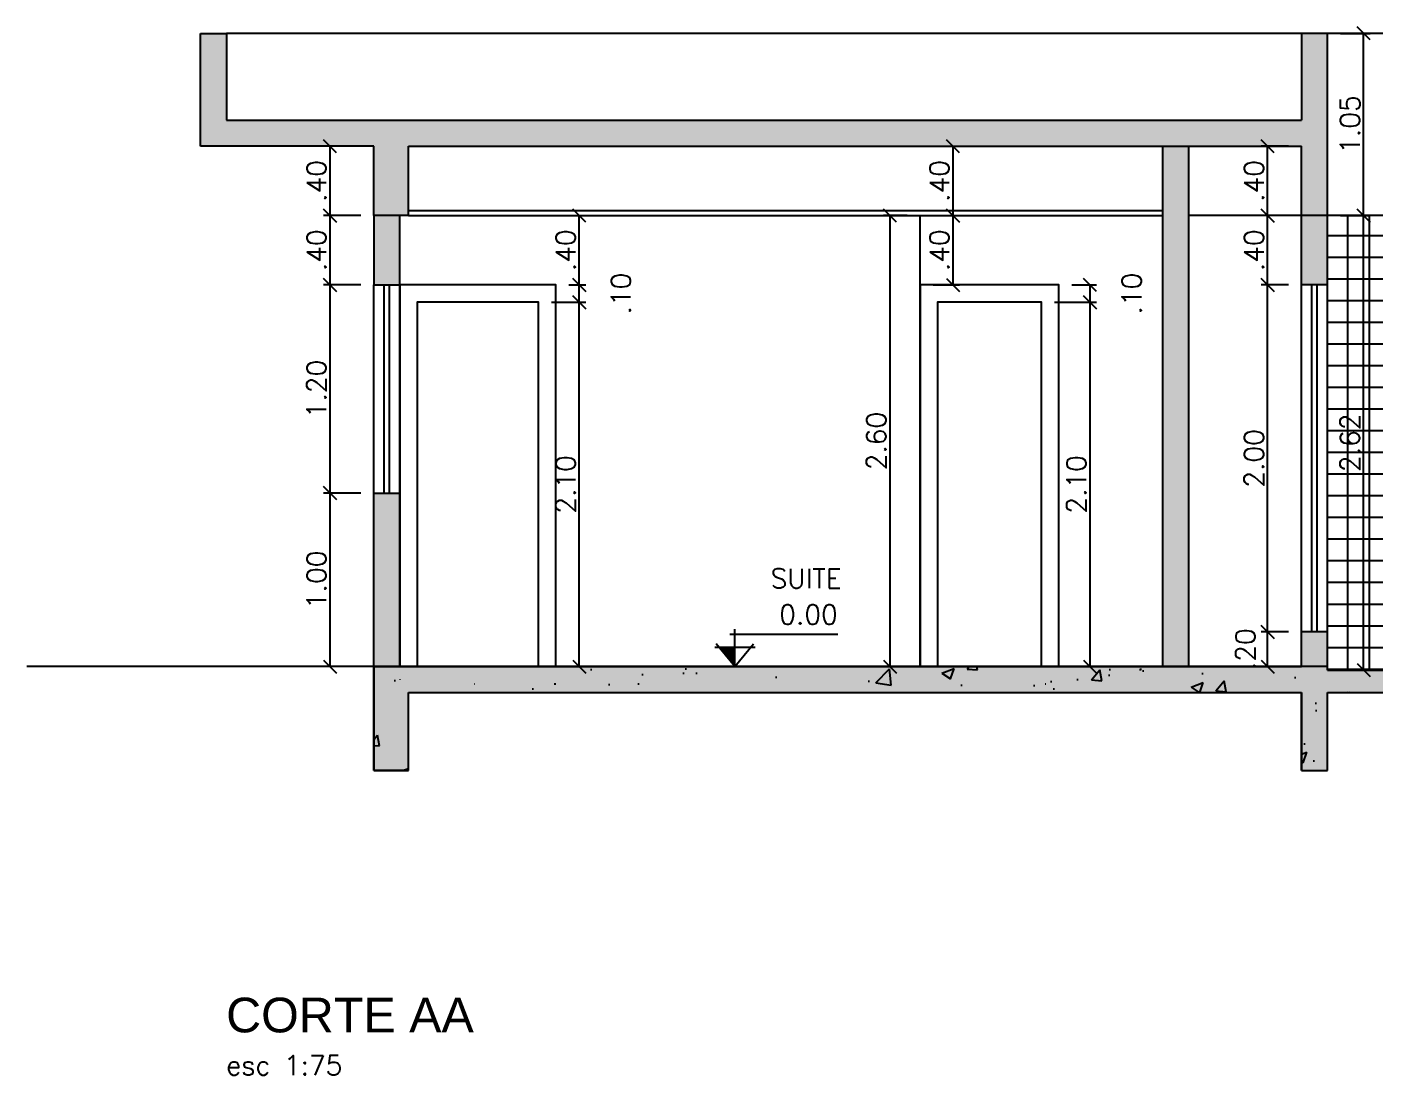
# Model space of a CAD drawing. Header units: inches. Extents: x -2 to 120, y -6 to 26.
# Drawn here: x 25.01 to 32.78, y 20.16 to 26.2 of the extents above; entities that cross this region are included whole.
import ezdxf

# ---------------------------------------------------------------- set-up
doc = ezdxf.new("R2010")
doc.units = ezdxf.units.IN
doc.header["$MEASUREMENT"] = 0
for name, color, linetype in [('Alv em vista', 1, 'Continuous'), ('Alvenaria', 4, 'Continuous'), ('ARQ-COTAS', 1, 'Continuous'), ('ARQ-NIVEL', 1, 'Continuous'), ('ARQ-TEXTO3', 3, 'Continuous'), ('ARQ-TEXTO4', 4, 'Continuous'), ('Estrutura', 6, 'Continuous'), ('Hachura', 8, 'Continuous'), ('Janela', 3, 'Continuous'), ('Porta', 3, 'Continuous')]:
    doc.layers.add(name, color=color, linetype=linetype)
doc.layers.get('0').off()
doc.styles.add('ROMANS', font='romans.shx')
doc.dimstyles.new('1-75', dxfattribs={"dimscale": 0.75, "dimtxt": 0.15, "dimasz": 0.1, "dimexe": 0.05, "dimexo": 0.1, "dimgap": 0.03, "dimtad": 1, "dimzin": 5, "dimdsep": 46, "dimtxsty": 'ROMANS', "dimblk": 'OBLIQUE', "dimcen": 0, "dimclrd": 256, "dimclre": 256, "dimclrt": 2, "dimadec": 0, "dimazin": 0, "dimtfac": 1, "dimtofl": 0, "dimtmove": 2, "dimatfit": 3, "dimfxl": 0.04, "dimtolj": 1, "dimtzin": 1, "dimarcsym": 0})

# ---------------------------------------------------------------- blocks, each defined once
blk = doc.blocks.new('nivel corte')
at = {"color": 1}
for p, q in [((-0.038, 0.249), (0.791, 0.249)), ((0, 0), (0, 0.287)), ((-0.155, 0.15), (0.155, 0.15)), ((0, 0), (-0.144, 0.174)), ((0, 0.141), (-0.117, 0.141)), ((0, 0.131), (-0.109, 0.131)), ((0, 0.122), (-0.101, 0.122)), ((0, 0.113), (-0.093, 0.113)), ((0, 0), (0.144, 0.174)), ((0, 0.103), (-0.086, 0.103)), ((0, 0.094), (-0.078, 0.094)), ((0, 0.084), (-0.07, 0.084)), ((0, 0.075), (-0.062, 0.075)), ((0, 0.066), (-0.054, 0.066)), ((0, 0.056), (-0.047, 0.056)), ((0, 0.047), (-0.039, 0.047)), ((0, 0.038), (-0.031, 0.038)), ((0, 0.028), (-0.023, 0.028)), ((0, 0.019), (-0.016, 0.019)), ((0, 0.009), (-0.008, 0.009))]:
    blk.add_line(p, q, dxfattribs=at)
blk = doc.blocks.new('_Oblique')
at = {"color": 0, "linetype": 'ByBlock', "lineweight": -2}
blk.add_line((-0.5, -0.5), (0.5, 0.5), dxfattribs=at)
blk = doc.blocks.new('*D470')
at = {"layer": 'ARQ-COTAS', "lineweight": -2, "transparency": 16777216}
for p, q in [((26.9326, 23.5145), (26.7185, 23.5145)), ((26.756, 22.5145), (26.756, 23.5145)), ((26.9326, 22.5145), (26.7185, 22.5145))]:
    blk.add_line(p, q, dxfattribs=at)
at = {"layer": 'DEFPOINTS', "color": 0, "transparency": 16777216}
for p in [(26.756, 23.5145), (27.0076, 23.5145), (27.0076, 22.5145)]:
    blk.add_point(p, dxfattribs=at)
at = {"layer": 'ARQ-COTAS', "lineweight": -2, "transparency": 16777216, "xscale": 0.07500000000000001, "yscale": 0.07500000000000001, "zscale": 0.07500000000000001}
for p, rotation in [((26.756, 23.5145), 90), ((26.756, 22.5145), 270)]:
    blk.add_blockref('_Oblique', p, dxfattribs=dict(at, rotation=rotation))
at = {"layer": 'ARQ-COTAS', "color": 2, "transparency": 16777216, "insert": (26.6773, 23.0145), "char_height": 0.1125, "attachment_point": 5, "rotation": 90, "style": 'ROMANS'}
blk.add_mtext('\\A1;1.00', dxfattribs=at)
blk = doc.blocks.new('*D472')
at = {"layer": 'ARQ-COTAS', "lineweight": -2, "transparency": 16777216}
for p, q in [((26.9326, 24.7145), (26.7185, 24.7145)), ((26.756, 23.5145), (26.756, 24.7145)), ((26.9326, 23.5145), (26.7185, 23.5145))]:
    blk.add_line(p, q, dxfattribs=at)
at = {"layer": 'DEFPOINTS', "color": 0, "transparency": 16777216}
for p in [(26.756, 24.7145), (27.0076, 24.7145), (27.0076, 23.5145)]:
    blk.add_point(p, dxfattribs=at)
at = {"layer": 'ARQ-COTAS', "lineweight": -2, "transparency": 16777216, "xscale": 0.07500000000000001, "yscale": 0.07500000000000001, "zscale": 0.07500000000000001}
for p, rotation in [((26.756, 24.7145), 90), ((26.756, 23.5145), 270)]:
    blk.add_blockref('_Oblique', p, dxfattribs=dict(at, rotation=rotation))
at = {"layer": 'ARQ-COTAS', "color": 2, "transparency": 16777216, "insert": (26.6773, 24.1145), "char_height": 0.1125, "attachment_point": 5, "rotation": 90, "style": 'ROMANS'}
blk.add_mtext('\\A1;1.20', dxfattribs=at)
blk = doc.blocks.new('*D474')
at = {"layer": 'ARQ-COTAS', "lineweight": -2, "transparency": 16777216}
for p, q in [((26.9326, 25.1145), (26.7185, 25.1145)), ((26.756, 24.7145), (26.756, 25.1145)), ((26.9326, 24.7145), (26.7185, 24.7145))]:
    blk.add_line(p, q, dxfattribs=at)
at = {"layer": 'DEFPOINTS', "color": 0, "transparency": 16777216}
for p in [(26.756, 25.1145), (27.0076, 25.1145), (27.0076, 24.7145)]:
    blk.add_point(p, dxfattribs=at)
at = {"layer": 'ARQ-COTAS', "lineweight": -2, "transparency": 16777216, "xscale": 0.07500000000000001, "yscale": 0.07500000000000001, "zscale": 0.07500000000000001}
for p, rotation in [((26.756, 25.1145), 90), ((26.756, 24.7145), 270)]:
    blk.add_blockref('_Oblique', p, dxfattribs=dict(at, rotation=rotation))
at = {"layer": 'ARQ-COTAS', "color": 2, "transparency": 16777216, "insert": (26.6773, 24.9145), "char_height": 0.1125, "attachment_point": 5, "rotation": 90, "style": 'ROMANS'}
blk.add_mtext('\\A1;.40', dxfattribs=at)
blk = doc.blocks.new('*D476')
at = {"layer": 'ARQ-COTAS', "lineweight": -2, "transparency": 16777216}
for p, q in [((26.9326, 25.5145), (26.7185, 25.5145)), ((26.756, 25.1145), (26.756, 25.5145)), ((26.9326, 25.1145), (26.7185, 25.1145))]:
    blk.add_line(p, q, dxfattribs=at)
at = {"layer": 'DEFPOINTS', "color": 0, "transparency": 16777216}
for p in [(26.756, 25.5145), (27.0076, 25.5145), (27.0076, 25.1145)]:
    blk.add_point(p, dxfattribs=at)
at = {"layer": 'ARQ-COTAS', "lineweight": -2, "transparency": 16777216, "xscale": 0.07500000000000001, "yscale": 0.07500000000000001, "zscale": 0.07500000000000001}
for p, rotation in [((26.756, 25.5145), 90), ((26.756, 25.1145), 270)]:
    blk.add_blockref('_Oblique', p, dxfattribs=dict(at, rotation=rotation))
at = {"layer": 'ARQ-COTAS', "color": 2, "transparency": 16777216, "insert": (26.6773, 25.3145), "char_height": 0.1125, "attachment_point": 5, "rotation": 90, "style": 'ROMANS'}
blk.add_mtext('\\A1;.40', dxfattribs=at)
blk = doc.blocks.new('*D478')
at = {"layer": 'ARQ-COTAS', "lineweight": -2, "transparency": 16777216}
for p, q in [((30.0826, 25.1145), (29.9472, 25.1145)), ((29.9847, 22.5145), (29.9847, 25.1145)), ((30.0826, 22.5145), (29.9472, 22.5145))]:
    blk.add_line(p, q, dxfattribs=at)
at = {"layer": 'DEFPOINTS', "color": 0, "transparency": 16777216}
for p in [(29.9847, 25.1145), (30.1576, 25.1145), (30.1576, 22.5145)]:
    blk.add_point(p, dxfattribs=at)
at = {"layer": 'ARQ-COTAS', "lineweight": -2, "transparency": 16777216, "xscale": 0.07500000000000001, "yscale": 0.07500000000000001, "zscale": 0.07500000000000001}
for p, rotation in [((29.9847, 25.1145), 90), ((29.9847, 22.5145), 270)]:
    blk.add_blockref('_Oblique', p, dxfattribs=dict(at, rotation=rotation))
at = {"layer": 'ARQ-COTAS', "color": 2, "transparency": 16777216, "insert": (29.9059, 23.8145), "char_height": 0.1125, "attachment_point": 5, "rotation": 90, "style": 'ROMANS'}
blk.add_mtext('\\A1;2.60', dxfattribs=at)
blk = doc.blocks.new('*D480')
at = {"layer": 'ARQ-COTAS', "lineweight": -2, "transparency": 16777216}
for p, q in [((32.2826, 22.7145), (32.1244, 22.7145)), ((32.1619, 22.5145), (32.1619, 22.7145)), ((32.2826, 22.5145), (32.1244, 22.5145))]:
    blk.add_line(p, q, dxfattribs=at)
at = {"layer": 'DEFPOINTS', "color": 0, "transparency": 16777216}
for p in [(32.1619, 22.7145), (32.3576, 22.7145), (32.3576, 22.5145)]:
    blk.add_point(p, dxfattribs=at)
at = {"layer": 'ARQ-COTAS', "lineweight": -2, "transparency": 16777216, "xscale": 0.07500000000000001, "yscale": 0.07500000000000001, "zscale": 0.07500000000000001}
for p, rotation in [((32.1619, 22.7145), 90), ((32.1619, 22.5145), 270)]:
    blk.add_blockref('_Oblique', p, dxfattribs=dict(at, rotation=rotation))
at = {"layer": 'ARQ-COTAS', "color": 2, "transparency": 16777216, "insert": (32.0344, 22.6145), "char_height": 0.1125, "attachment_point": 5, "rotation": 90, "style": 'ROMANS'}
blk.add_mtext('\\A1;.20', dxfattribs=at)
blk = doc.blocks.new('*D482')
at = {"layer": 'ARQ-COTAS', "lineweight": -2, "transparency": 16777216}
for p, q in [((32.2826, 24.7145), (32.1244, 24.7145)), ((32.1619, 22.7145), (32.1619, 24.7145)), ((32.2826, 22.7145), (32.1244, 22.7145))]:
    blk.add_line(p, q, dxfattribs=at)
at = {"layer": 'DEFPOINTS', "color": 0, "transparency": 16777216}
for p in [(32.1619, 24.7145), (32.3576, 24.7145), (32.3576, 22.7145)]:
    blk.add_point(p, dxfattribs=at)
at = {"layer": 'ARQ-COTAS', "lineweight": -2, "transparency": 16777216, "xscale": 0.07500000000000001, "yscale": 0.07500000000000001, "zscale": 0.07500000000000001}
for p, rotation in [((32.1619, 24.7145), 90), ((32.1619, 22.7145), 270)]:
    blk.add_blockref('_Oblique', p, dxfattribs=dict(at, rotation=rotation))
at = {"layer": 'ARQ-COTAS', "color": 2, "transparency": 16777216, "insert": (32.0831, 23.7145), "char_height": 0.1125, "attachment_point": 5, "rotation": 90, "style": 'ROMANS'}
blk.add_mtext('\\A1;2.00', dxfattribs=at)
blk = doc.blocks.new('*D484')
at = {"layer": 'ARQ-COTAS', "lineweight": -2, "transparency": 16777216}
for p, q in [((32.2826, 25.1145), (32.1244, 25.1145)), ((32.1619, 24.7145), (32.1619, 25.1145)), ((32.2826, 24.7145), (32.1244, 24.7145))]:
    blk.add_line(p, q, dxfattribs=at)
at = {"layer": 'DEFPOINTS', "color": 0, "transparency": 16777216}
for p in [(32.1619, 25.1145), (32.3576, 25.1145), (32.3576, 24.7145)]:
    blk.add_point(p, dxfattribs=at)
at = {"layer": 'ARQ-COTAS', "lineweight": -2, "transparency": 16777216, "xscale": 0.07500000000000001, "yscale": 0.07500000000000001, "zscale": 0.07500000000000001}
for p, rotation in [((32.1619, 25.1145), 90), ((32.1619, 24.7145), 270)]:
    blk.add_blockref('_Oblique', p, dxfattribs=dict(at, rotation=rotation))
at = {"layer": 'ARQ-COTAS', "color": 2, "transparency": 16777216, "insert": (32.0831, 24.9145), "char_height": 0.1125, "attachment_point": 5, "rotation": 90, "style": 'ROMANS'}
blk.add_mtext('\\A1;.40', dxfattribs=at)
blk = doc.blocks.new('*D486')
at = {"layer": 'ARQ-COTAS', "lineweight": -2, "transparency": 16777216}
for p, q in [((32.2826, 25.5145), (32.1244, 25.5145)), ((32.1619, 25.1145), (32.1619, 25.5145)), ((32.2826, 25.1145), (32.1244, 25.1145))]:
    blk.add_line(p, q, dxfattribs=at)
at = {"layer": 'DEFPOINTS', "color": 0, "transparency": 16777216}
for p in [(32.1619, 25.5145), (32.3576, 25.5145), (32.3576, 25.1145)]:
    blk.add_point(p, dxfattribs=at)
at = {"layer": 'ARQ-COTAS', "lineweight": -2, "transparency": 16777216, "xscale": 0.07500000000000001, "yscale": 0.07500000000000001, "zscale": 0.07500000000000001}
for p, rotation in [((32.1619, 25.5145), 90), ((32.1619, 25.1145), 270)]:
    blk.add_blockref('_Oblique', p, dxfattribs=dict(at, rotation=rotation))
at = {"layer": 'ARQ-COTAS', "color": 2, "transparency": 16777216, "insert": (32.0831, 25.3145), "char_height": 0.1125, "attachment_point": 5, "rotation": 90, "style": 'ROMANS'}
blk.add_mtext('\\A1;.40', dxfattribs=at)
blk = doc.blocks.new('*D492')
at = {"layer": 'ARQ-COTAS', "lineweight": -2, "transparency": 16777216}
for p, q in [((32.5826, 26.1645), (32.753, 26.1645)), ((32.7155, 25.1145), (32.7155, 26.1645)), ((32.5826, 25.1145), (32.753, 25.1145))]:
    blk.add_line(p, q, dxfattribs=at)
at = {"layer": 'DEFPOINTS', "color": 0, "transparency": 16777216}
for p in [(32.5076, 26.1645), (32.7155, 26.1645), (32.5076, 25.1145)]:
    blk.add_point(p, dxfattribs=at)
at = {"layer": 'ARQ-COTAS', "lineweight": -2, "transparency": 16777216, "xscale": 0.07500000000000001, "yscale": 0.07500000000000001, "zscale": 0.07500000000000001}
for p, rotation in [((32.7155, 26.1645), 90), ((32.7155, 25.1145), 270)]:
    blk.add_blockref('_Oblique', p, dxfattribs=dict(at, rotation=rotation))
at = {"layer": 'ARQ-COTAS', "color": 2, "transparency": 16777216, "insert": (32.6367, 25.6395), "char_height": 0.1125, "attachment_point": 5, "rotation": 90, "style": 'ROMANS'}
blk.add_mtext('\\A1;1.05', dxfattribs=at)
blk = doc.blocks.new('*D496')
at = {"layer": 'ARQ-COTAS', "lineweight": -2, "transparency": 16777216}
for p, q in [((32.6405, 25.1145), (32.678, 25.1145)), ((32.7155, 22.4945), (32.7155, 25.1145)), ((32.5826, 22.4945), (32.753, 22.4945))]:
    blk.add_line(p, q, dxfattribs=at)
at = {"layer": 'DEFPOINTS', "color": 0, "transparency": 16777216}
for p in [(32.7155, 25.1145), (32.7155, 25.1145), (32.5076, 22.4945)]:
    blk.add_point(p, dxfattribs=at)
at = {"layer": 'ARQ-COTAS', "lineweight": -2, "transparency": 16777216, "xscale": 0.07500000000000001, "yscale": 0.07500000000000001, "zscale": 0.07500000000000001}
for p, rotation in [((32.7155, 25.1145), 90), ((32.7155, 22.4945), 270)]:
    blk.add_blockref('_Oblique', p, dxfattribs=dict(at, rotation=rotation))
at = {"layer": 'ARQ-COTAS', "color": 2, "transparency": 16777216, "insert": (32.6367, 23.8045), "char_height": 0.1125, "attachment_point": 5, "rotation": 90, "style": 'ROMANS'}
blk.add_mtext('\\A1;2.62', dxfattribs=at)
blk = doc.blocks.new('*D526')
at = {"layer": 'ARQ-COTAS', "lineweight": -2, "transparency": 16777216}
for p, q in [((30.2326, 25.1145), (30.3859, 25.1145)), ((30.3484, 24.7145), (30.3484, 25.1145)), ((30.2326, 24.7145), (30.3859, 24.7145))]:
    blk.add_line(p, q, dxfattribs=at)
at = {"layer": 'DEFPOINTS', "color": 0, "transparency": 16777216}
for p in [(30.1576, 25.1145), (30.3484, 25.1145), (30.1576, 24.7145)]:
    blk.add_point(p, dxfattribs=at)
at = {"layer": 'ARQ-COTAS', "lineweight": -2, "transparency": 16777216, "xscale": 0.07500000000000001, "yscale": 0.07500000000000001, "zscale": 0.07500000000000001}
for p, rotation in [((30.3484, 25.1145), 90), ((30.3484, 24.7145), 270)]:
    blk.add_blockref('_Oblique', p, dxfattribs=dict(at, rotation=rotation))
at = {"layer": 'ARQ-COTAS', "color": 2, "transparency": 16777216, "insert": (30.2697, 24.9145), "char_height": 0.1125, "attachment_point": 5, "rotation": 90, "style": 'ROMANS'}
blk.add_mtext('\\A1;.40', dxfattribs=at)
blk = doc.blocks.new('*D528')
at = {"layer": 'ARQ-COTAS', "lineweight": -2, "transparency": 16777216}
for p, q in [((30.3484, 25.1145), (30.3484, 25.5145)), ((30.3676, 25.5145), (30.3859, 25.5145)), ((30.2326, 25.1145), (30.3859, 25.1145))]:
    blk.add_line(p, q, dxfattribs=at)
at = {"layer": 'DEFPOINTS', "color": 0, "transparency": 16777216}
for p in [(30.2926, 25.5145), (30.3484, 25.5145), (30.1576, 25.1145)]:
    blk.add_point(p, dxfattribs=at)
at = {"layer": 'ARQ-COTAS', "lineweight": -2, "transparency": 16777216, "xscale": 0.07500000000000001, "yscale": 0.07500000000000001, "zscale": 0.07500000000000001}
for p, rotation in [((30.3484, 25.5145), 90), ((30.3484, 25.1145), 270)]:
    blk.add_blockref('_Oblique', p, dxfattribs=dict(at, rotation=rotation))
at = {"layer": 'ARQ-COTAS', "color": 2, "transparency": 16777216, "insert": (30.2697, 25.3145), "char_height": 0.1125, "attachment_point": 5, "rotation": 90, "style": 'ROMANS'}
blk.add_mtext('\\A1;.40', dxfattribs=at)
blk = doc.blocks.new('*D530')
at = {"layer": 'ARQ-COTAS', "lineweight": -2, "transparency": 16777216}
for p, q in [((28.1176, 25.1145), (28.1551, 25.1145)), ((28.1926, 24.7145), (28.1926, 25.1145)), ((28.1326, 24.7145), (28.2301, 24.7145))]:
    blk.add_line(p, q, dxfattribs=at)
at = {"layer": 'DEFPOINTS', "color": 0, "transparency": 16777216}
for p in [(28.1926, 25.1145), (28.1926, 25.1145), (28.0576, 24.7145)]:
    blk.add_point(p, dxfattribs=at)
at = {"layer": 'ARQ-COTAS', "lineweight": -2, "transparency": 16777216, "xscale": 0.07500000000000001, "yscale": 0.07500000000000001, "zscale": 0.07500000000000001}
for p, rotation in [((28.1926, 25.1145), 90), ((28.1926, 24.7145), 270)]:
    blk.add_blockref('_Oblique', p, dxfattribs=dict(at, rotation=rotation))
at = {"layer": 'ARQ-COTAS', "color": 2, "transparency": 16777216, "insert": (28.1139, 24.9145), "char_height": 0.1125, "attachment_point": 5, "rotation": 90, "style": 'ROMANS'}
blk.add_mtext('\\A1;.40', dxfattribs=at)
blk = doc.blocks.new('*D532')
at = {"layer": 'ARQ-COTAS', "lineweight": -2, "transparency": 16777216}
for p, q in [((28.0326, 24.6145), (28.2301, 24.6145)), ((28.1926, 22.5145), (28.1926, 24.6145)), ((28.1326, 22.5145), (28.2301, 22.5145))]:
    blk.add_line(p, q, dxfattribs=at)
at = {"layer": 'DEFPOINTS', "color": 0, "transparency": 16777216}
for p in [(27.9576, 24.6145), (28.1926, 24.6145), (28.0576, 22.5145)]:
    blk.add_point(p, dxfattribs=at)
at = {"layer": 'ARQ-COTAS', "lineweight": -2, "transparency": 16777216, "xscale": 0.07500000000000001, "yscale": 0.07500000000000001, "zscale": 0.07500000000000001}
for p, rotation in [((28.1926, 24.6145), 90), ((28.1926, 22.5145), 270)]:
    blk.add_blockref('_Oblique', p, dxfattribs=dict(at, rotation=rotation))
at = {"layer": 'ARQ-COTAS', "color": 2, "transparency": 16777216, "insert": (28.1139, 23.5645), "char_height": 0.1125, "attachment_point": 5, "rotation": 90, "style": 'ROMANS'}
blk.add_mtext('\\A1;2.10', dxfattribs=at)
blk = doc.blocks.new('*D534')
at = {"layer": 'ARQ-COTAS', "lineweight": -2, "transparency": 16777216}
for p, q in [((28.1326, 24.7145), (28.2301, 24.7145)), ((28.1926, 24.6145), (28.1926, 24.7145)), ((28.0326, 24.6145), (28.2301, 24.6145))]:
    blk.add_line(p, q, dxfattribs=at)
at = {"layer": 'DEFPOINTS', "color": 0, "transparency": 16777216}
for p in [(28.0576, 24.7145), (28.1926, 24.7145), (27.9576, 24.6145)]:
    blk.add_point(p, dxfattribs=at)
at = {"layer": 'ARQ-COTAS', "lineweight": -2, "transparency": 16777216, "xscale": 0.07500000000000001, "yscale": 0.07500000000000001, "zscale": 0.07500000000000001}
for p, rotation in [((28.1926, 24.7145), 90), ((28.1926, 24.6145), 270)]:
    blk.add_blockref('_Oblique', p, dxfattribs=dict(at, rotation=rotation))
at = {"layer": 'ARQ-COTAS', "color": 2, "transparency": 16777216, "insert": (28.4326, 24.6645), "char_height": 0.1125, "attachment_point": 5, "rotation": 90, "style": 'ROMANS'}
blk.add_mtext('\\A1;.10', dxfattribs=at)
blk = doc.blocks.new('*D536')
at = {"layer": 'ARQ-COTAS', "lineweight": -2, "transparency": 16777216}
for p, q in [((30.9326, 24.6145), (31.176, 24.6145)), ((31.1385, 22.5145), (31.1385, 24.6145)), ((31.0326, 22.5145), (31.176, 22.5145))]:
    blk.add_line(p, q, dxfattribs=at)
at = {"layer": 'DEFPOINTS', "color": 0, "transparency": 16777216}
for p in [(30.8576, 24.6145), (31.1385, 24.6145), (30.9576, 22.5145)]:
    blk.add_point(p, dxfattribs=at)
at = {"layer": 'ARQ-COTAS', "lineweight": -2, "transparency": 16777216, "xscale": 0.07500000000000001, "yscale": 0.07500000000000001, "zscale": 0.07500000000000001}
for p, rotation in [((31.1385, 24.6145), 90), ((31.1385, 22.5145), 270)]:
    blk.add_blockref('_Oblique', p, dxfattribs=dict(at, rotation=rotation))
at = {"layer": 'ARQ-COTAS', "color": 2, "transparency": 16777216, "insert": (31.0597, 23.5645), "char_height": 0.1125, "attachment_point": 5, "rotation": 90, "style": 'ROMANS'}
blk.add_mtext('\\A1;2.10', dxfattribs=at)
blk = doc.blocks.new('*D538')
at = {"layer": 'ARQ-COTAS', "lineweight": -2, "transparency": 16777216}
for p, q in [((31.0326, 24.7145), (31.176, 24.7145)), ((31.1385, 24.6145), (31.1385, 24.7145)), ((30.9326, 24.6145), (31.176, 24.6145))]:
    blk.add_line(p, q, dxfattribs=at)
at = {"layer": 'DEFPOINTS', "color": 0, "transparency": 16777216}
for p in [(30.9576, 24.7145), (31.1385, 24.7145), (30.8576, 24.6145)]:
    blk.add_point(p, dxfattribs=at)
at = {"layer": 'ARQ-COTAS', "lineweight": -2, "transparency": 16777216, "xscale": 0.07500000000000001, "yscale": 0.07500000000000001, "zscale": 0.07500000000000001}
for p, rotation in [((31.1385, 24.7145), 90), ((31.1385, 24.6145), 270)]:
    blk.add_blockref('_Oblique', p, dxfattribs=dict(at, rotation=rotation))
at = {"layer": 'ARQ-COTAS', "color": 2, "transparency": 16777216, "insert": (31.3785, 24.6645), "char_height": 0.1125, "attachment_point": 5, "rotation": 90, "style": 'ROMANS'}
blk.add_mtext('\\A1;.10', dxfattribs=at)

msp = doc.modelspace()

# ---------------------------------------------------------------- hatches: boundary and pattern name
at = {"layer": 'Hachura', "ltscale": 0.03}
h = msp.add_hatch(dxfattribs=at)
h.set_pattern_fill('AR-CONC', color=256, scale=0.03)
h.set_pattern_definition([(50, (0, 0), (0.21517805, -0.01882564), [0.0225, -0.2475]), (355, (0, 0), (-0.0416254, 0.2256576), [0.018, -0.198]), (100.45144, (0.01793, -0.00157), (0.17355265, 0.206832), [0.0191221, -0.2103426]), (46.1842, (0, 0.06), (0.3201724, -0.0496558), [0.03375, -0.37125]), (96.6356, (0.02668, 0.05586), (0.2803986, 0.2922356), [0.028683, -0.3155141]), (351.1842, (0, 0.06), (0.2803986, 0.2922356), [0.027, -0.297]), (21, (0.03, 0.045), (0.1790721, -0.12078567), [0.0225, -0.2475]), (326, (0.03, 0.045), (0.0729946, 0.217545), [0.018, -0.198]), (71.45144, (0.04492, 0.03493), (0.2520667, 0.09675935), [0.0191221, -0.2103426]), (37.5, (0, 0), (0.00364796, 0.09986816), [0, -0.1956, 0, -0.201, 0, -0.19875]), (7.5, (0, 0), (0.07892086, 0.11832351), [0, -0.1146, 0, -0.1911, 0, -0.07575]), (327.5, (-0.0669, 0), (0.16014673, -0.00676646), [0, -0.075, 0, -0.234, 0, -0.3105]), (317.5, (-0.0969, 0), (0.17495585, 0.0300315), [0, -0.0975, 0, -0.1554, 0, -0.2205])])
h.paths.add_polyline_path([(32.5076, 26.1645), (32.3576, 26.1645), (32.3576, 25.6645), (26.1576, 25.6645), (26.1576, 26.1645), (26.0076, 26.1645), (26.0076, 25.5145), (27.0076, 25.5145), (27.0076, 25.1145), (27.2076, 25.1145), (27.2076, 25.5145), (32.3576, 25.5145), (32.3576, 25.1145), (32.5076, 25.1145)])
h.paths.add_polyline_path([(42.0076, 22.4945), (39.4576, 22.4945), (39.4576, 22.5145), (39.4276, 22.5145), (38.5076, 22.5145), (38.5076, 22.4945), (32.5076, 22.4945), (32.5076, 22.5145), (32.3576, 22.5145), (27.0076, 22.5145), (27.0076, 21.9145), (27.2076, 21.9145), (27.2076, 22.3645), (27.2576, 22.3645), (32.3576, 22.3645), (32.3576, 21.9145), (32.5076, 21.9145), (32.5076, 22.3645), (37.8576, 22.3645), (37.8576, 21.9145), (38.0076, 21.9145), (38.0076, 22.3645), (41.8076, 22.3645), (41.8076, 21.9145), (42.0076, 21.9145)])
h.paths.add_polyline_path([(43.0076, 26.1645), (42.8576, 26.1645), (42.8576, 25.6645), (38.5076, 25.6645), (38.0076, 25.6645), (38.0076, 26.1645), (37.8576, 26.1645), (37.8576, 26.0397), (37.8576, 25.1145), (38.0076, 25.1145), (38.0076, 25.5145), (38.5076, 25.5145), (38.6576, 25.5145), (41.8076, 25.5145), (41.8076, 25.1145), (42.0076, 25.1145), (42.0076, 25.5145), (43.0076, 25.5145)])
h = msp.add_hatch(color=256, dxfattribs=at)
h.dxf.hatch_style = 1
h.paths.add_polyline_path([(38.6576, 25.5145), (38.5076, 25.5145), (38.5076, 24.7145), (38.6576, 24.7145)])
h.paths.add_polyline_path([(38.6576, 22.7145), (38.5076, 22.7145), (38.5076, 22.5145), (38.6576, 22.5145)])
h.paths.add_polyline_path([(39.4576, 25.5145), (39.3076, 25.5145), (39.3076, 24.6145), (39.4276, 24.6145), (39.4576, 24.6145)])
h.paths.add_polyline_path([(42.0076, 25.1145), (41.8676, 25.1145), (41.8676, 22.5145), (42.0076, 22.5145)])
h.paths.add_polyline_path([(31.7076, 25.5145), (31.5576, 25.5145), (31.5576, 22.5145), (31.7076, 22.5145)])
h.paths.add_polyline_path([(32.5076, 25.1145), (32.3576, 25.1145), (32.3576, 24.7145), (32.5076, 24.7145)])
h.paths.add_polyline_path([(32.5076, 22.7145), (32.3576, 22.7145), (32.3576, 22.5145), (32.5076, 22.5145)])
h.paths.add_polyline_path([(27.1576, 23.5145), (27.0076, 23.5145), (27.0076, 22.5145), (27.1576, 22.5145)])
h.paths.add_polyline_path([(27.1576, 25.1145), (27.0076, 25.1145), (27.0076, 24.7145), (27.1576, 24.7145)])
h = msp.add_hatch(dxfattribs=at)
h.set_pattern_fill('NET', color=256)
h.paths.add_polyline_path([(37.8576, 25.1145), (32.5076, 25.1145), (32.5076, 24.7145), (32.5076, 22.7145), (32.5076, 22.5145), (32.5076, 22.4945), (37.8576, 22.4945)])
h.paths.add_polyline_path([(37.1576, 24.6945), (37.1576, 22.6945), (34.5645, 22.6945), (34.5645, 22.6205), (34.6578, 22.6205), (34.5645, 22.508), (34.4712, 22.6205), (34.5645, 22.6205), (34.5645, 22.6945), (34.5359, 22.6945), (33.1576, 22.6945), (33.1576, 24.6945)], flags=16)
h.paths.add_polyline_path([(37.1076, 24.6445), (37.1076, 22.7445), (33.2076, 22.7445), (33.2076, 24.6445)], flags=0)
h.paths.add_polyline_path([(34.5645, 22.6064), (34.5645, 22.5923), (34.4945, 22.5923), (34.4887, 22.5994), (34.5645, 22.5994), (34.4828, 22.6064)], flags=0)
h.paths.add_polyline_path([(34.5645, 22.5783), (34.5645, 22.5642), (34.5178, 22.5642), (34.512, 22.5712), (34.5645, 22.5712), (34.5645, 22.5783), (34.5062, 22.5783), (34.5003, 22.5853), (34.5645, 22.5853), (34.5645, 22.5712), (34.512, 22.5712), (34.5062, 22.5783)], flags=0)
h.paths.add_polyline_path([(34.5645, 22.5502), (34.5645, 22.5361), (34.5412, 22.5361), (34.5353, 22.5431), (34.5645, 22.5431), (34.5645, 22.5502), (34.5295, 22.5502), (34.5237, 22.5572), (34.5645, 22.5572), (34.5645, 22.5431), (34.5353, 22.5431), (34.5295, 22.5502)], flags=0)
h.paths.add_polyline_path([(34.5528, 22.522), (34.547, 22.5291), (34.5645, 22.5291), (34.5645, 22.522)], flags=0)
h.paths.add_polyline_path([(32.9682, 22.4512), (32.9682, 22.7378), (32.7994, 22.7378), (32.7994, 22.4512)], flags=9)
h.paths.add_polyline_path([(33.0169, 23.4949), (33.0169, 23.894), (32.8482, 23.894), (32.8482, 23.4949)], flags=24)
h.paths.add_polyline_path([(32.7211, 23.6049), (32.7211, 24.004), (32.5524, 24.004), (32.5524, 23.6049)], flags=24)
h.paths.add_polyline_path([(37.7209, 23.6049), (37.7209, 24.004), (37.5522, 24.004), (37.5522, 23.6049)], flags=24)
h.paths.add_polyline_path([(34.653, 22.7234), (35.1861, 22.7234), (35.1861, 22.8922), (34.653, 22.8922)], flags=8)
h.paths.add_polyline_path([(34.4063, 22.9034), (35.6893, 22.9034), (35.6893, 23.0722), (34.4063, 23.0722)], flags=8)
h = msp.add_hatch(dxfattribs=at)
h.set_pattern_fill('AR-CONC', color=256, scale=0.5)
h.paths.add_polyline_path([(42.0076, 22.4945), (32.3576, 22.4945), (32.3576, 22.5145), (27.0076, 22.5145), (27.0076, 21.9145), (27.2576, 21.9145), (27.2576, 22.3645), (32.3576, 22.3645), (32.3576, 21.9145), (32.5076, 21.9145), (32.5076, 22.3645), (37.8576, 22.3645), (37.8576, 21.9145), (38.0076, 21.9145), (38.0076, 22.3645), (41.8076, 22.3645), (41.8076, 21.9145), (42.0076, 21.9145)])
h = msp.add_hatch(dxfattribs=at)
h.set_pattern_fill('AR-CONC', color=256, scale=0.1)
h.paths.add_polyline_path([(42.0076, 22.4945), (32.3576, 22.4945), (32.3576, 22.5145), (27.0076, 22.5145), (27.0076, 21.9145), (27.2076, 21.9145), (27.2076, 22.3645), (32.3576, 22.3645), (32.3576, 21.9145), (32.5076, 21.9145), (32.5076, 22.3645), (37.8576, 22.3645), (37.8576, 21.9145), (38.0076, 21.9145), (38.0076, 22.3645), (41.8076, 22.3645), (41.8076, 21.9145), (42.0076, 21.9145)])

# ---------------------------------------------------------------- linework, layer by layer
at = {"layer": 'Alv em vista', "ltscale": 0.03}
for p, q in [((42.8576, 26.1645), (26.1576, 26.1645)), ((27.2076, 25.1445), (31.5576, 25.1445)), ((27.2076, 25.1145), (31.5576, 25.1145)), ((30.1576, 22.5145), (30.1576, 25.1145)), ((37.8576, 25.1145), (31.7076, 25.1145)), ((27.0076, 23.5145), (27.0076, 24.7145)), ((27.1576, 23.5145), (27.1576, 24.7145)), ((32.3576, 22.7145), (32.3576, 24.7145)), ((32.5076, 22.7145), (32.5076, 24.7145))]:
    msp.add_line(p, q, dxfattribs=at)
at = {"layer": 'Alvenaria', "ltscale": 0.03}
for p, q in [((31.5576, 22.5145), (31.5576, 25.5145)), ((31.5576, 25.5145), (31.7076, 25.5145)), ((31.7076, 22.5145), (31.7076, 25.5145)), ((27.1576, 25.1145), (27.0076, 25.1145)), ((27.0076, 25.1145), (27.0076, 24.7145)), ((27.1576, 24.7145), (27.1576, 25.1145)), ((32.3576, 24.7145), (32.3576, 25.1145)), ((32.5076, 25.1145), (32.3576, 25.1145)), ((32.5076, 24.7145), (32.5076, 25.1145)), ((27.0076, 24.7145), (27.1576, 24.7145)), ((32.5076, 24.7145), (32.3576, 24.7145)), ((27.0076, 22.5145), (27.0076, 23.5145)), ((27.0076, 23.5145), (27.1576, 23.5145)), ((27.1576, 22.5145), (27.1576, 23.5145)), ((32.3576, 22.5145), (32.3576, 22.7145)), ((32.5076, 22.7145), (32.3576, 22.7145)), ((32.5076, 22.5145), (32.5076, 22.7145))]:
    msp.add_line(p, q, dxfattribs=at)
at = {"layer": 'Estrutura', "ltscale": 0.03}
for p, q in [((26.0076, 25.5145), (26.0076, 26.1645)), ((26.0076, 26.1645), (26.1576, 26.1645)), ((26.1576, 26.1645), (26.1576, 25.6645)), ((32.5076, 26.1645), (32.3576, 26.1645)), ((32.3576, 26.1645), (32.3576, 25.6645)), ((32.5076, 25.1145), (32.5076, 26.1645)), ((26.1576, 25.6645), (32.3576, 25.6645)), ((27.0076, 25.5145), (26.0076, 25.5145)), ((27.0076, 25.1145), (27.0076, 25.5145)), ((27.2076, 25.5145), (32.3576, 25.5145)), ((27.2076, 25.1145), (27.2076, 25.5145)), ((32.3576, 25.1145), (32.3576, 25.5145)), ((27.2076, 25.1145), (27.0076, 25.1145)), ((27.0076, 22.5145), (25.0076, 22.5145)), ((27.0076, 21.9145), (27.0076, 22.5145)), ((27.0076, 22.5145), (32.3576, 22.5145)), ((32.3576, 22.5145), (27.0076, 22.5145)), ((27.0076, 22.5145), (27.0076, 21.9145)), ((32.3576, 22.5145), (27.0076, 22.5145)), ((32.5076, 22.5145), (32.3576, 22.5145)), ((32.5076, 22.4945), (32.5076, 22.5145)), ((32.5076, 22.4945), (38.5076, 22.4945)), ((38.5076, 22.4945), (32.5076, 22.4945)), ((27.2076, 21.9145), (27.2076, 22.3645)), ((27.2076, 22.3645), (27.2576, 22.3645)), ((27.2576, 22.3645), (32.3576, 22.3645)), ((27.2576, 22.3645), (32.3576, 22.3645)), ((32.3576, 21.9145), (32.3576, 22.3645)), ((32.3576, 22.3645), (32.3576, 21.9145)), ((32.5076, 21.9145), (32.5076, 22.3645)), ((32.5076, 22.3645), (37.8576, 22.3645)), ((32.5076, 21.9145), (32.5076, 22.3645)), ((32.5076, 22.3645), (37.8576, 22.3645)), ((27.2076, 21.9145), (27.0076, 21.9145)), ((27.0076, 21.9145), (27.2076, 21.9145)), ((32.3576, 21.9145), (32.5076, 21.9145)), ((32.3576, 21.9145), (32.5076, 21.9145))]:
    msp.add_line(p, q, dxfattribs=at)
at = {"layer": 'Janela', "ltscale": 0.03}
for p, q in [((27.0676, 23.5145), (27.0676, 24.7145)), ((27.0976, 23.5145), (27.0976, 24.7145)), ((32.4176, 22.7145), (32.4176, 24.7145)), ((32.4476, 22.7145), (32.4476, 24.7145))]:
    msp.add_line(p, q, dxfattribs=at)
at = {"layer": 'Porta', "ltscale": 0.03}
for points in [[(28.0576, 22.5145), (28.0576, 24.7145), (27.1576, 24.7145), (27.1576, 22.5145)], [(30.9576, 22.5145), (30.9576, 24.7145), (30.1576, 24.7145), (30.1576, 22.5145), (30.1576, 22.5145)], [(27.1576, 22.4393), (27.1576, 22.4384)], [(27.5868, 22.4145), (27.5888, 22.4145)], [(28.047, 22.4145), (28.0576, 22.4145)], [(30.8783, 22.4145), (30.8828, 22.4145)]]:
    msp.add_lwpolyline(points, dxfattribs=at)
for points in [[(27.2576, 22.5145), (27.9576, 22.5145), (27.9576, 24.6145), (27.2576, 24.6145)], [(30.2576, 22.5145), (30.8576, 22.5145), (30.8576, 24.6145), (30.2576, 24.6145)]]:
    msp.add_lwpolyline(points, close=True, dxfattribs=at)

# ---------------------------------------------------------------- block references
at = {"layer": 'ARQ-NIVEL', "xscale": 0.75, "yscale": 0.75, "zscale": 0.75}
msp.add_blockref('nivel corte', (29.0899, 22.5145), dxfattribs=at)

# ---------------------------------------------------------------- texts
at = {"layer": 'ARQ-NIVEL', "color": 2, "insert": (29.6834, 22.7581), "char_height": 0.1125, "attachment_point": 9, "style": 'ROMANS'}
msp.add_mtext('0.00', dxfattribs=at)
at = {"layer": 'ARQ-TEXTO3', "insert": (29.5006, 23.0222), "char_height": 0.1125, "attachment_point": 5, "style": 'ROMANS'}
msp.add_mtext('SUITE', dxfattribs=at)
at = {"layer": 'ARQ-TEXTO4', "insert": (26.1562, 20.6054), "char_height": 0.1125, "attachment_point": 1, "style": 'ROMANS'}
msp.add_mtext('{\\fArial|b0|i0|c0|p34;\\H1.778x;\\C4;CORTE AA\\Fromans|c0;\\H0.7498x;\\P\\H0.7501x;\\C2;esc 1:75}', dxfattribs=at)

# ---------------------------------------------------------------- dimensions: what is measured, and where the dimension line sits
at = {"layer": 'ARQ-COTAS'}
for base, p1, p2, picture, middle in [((32.7155, 26.1645), (32.5076, 25.1145), (32.5076, 26.1645), '*D492', (32.6367, 25.6395)), ((26.756, 25.5145), (27.0076, 25.1145), (27.0076, 25.5145), '*D476', (26.6773, 25.3145)), ((30.3484, 25.5145), (30.1576, 25.1145), (30.2926, 25.5145), '*D528', (30.2697, 25.3145)), ((32.1619, 25.5145), (32.3576, 25.1145), (32.3576, 25.5145), '*D486', (32.0831, 25.3145)), ((26.756, 25.1145), (27.0076, 24.7145), (27.0076, 25.1145), '*D474', (26.6773, 24.9145)), ((28.1926, 25.1145), (28.0576, 24.7145), (28.1926, 25.1145), '*D530', (28.1139, 24.9145)), ((29.9847, 25.1145), (30.1576, 22.5145), (30.1576, 25.1145), '*D478', (29.9059, 23.8145)), ((30.3484, 25.1145), (30.1576, 24.7145), (30.1576, 25.1145), '*D526', (30.2697, 24.9145)), ((32.1619, 25.1145), (32.3576, 24.7145), (32.3576, 25.1145), '*D484', (32.0831, 24.9145)), ((32.7155, 25.1145), (32.5076, 22.4945), (32.7155, 25.1145), '*D496', (32.6367, 23.8045)), ((26.756, 24.7145), (27.0076, 23.5145), (27.0076, 24.7145), '*D472', (26.6773, 24.1145)), ((28.1926, 24.7145), (27.9576, 24.6145), (28.0576, 24.7145), '*D534', (28.4326, 24.6645)), ((31.1385, 24.7145), (30.8576, 24.6145), (30.9576, 24.7145), '*D538', (31.3785, 24.6645)), ((32.1619, 24.7145), (32.3576, 22.7145), (32.3576, 24.7145), '*D482', (32.0831, 23.7145)), ((28.1926, 24.6145), (28.0576, 22.5145), (27.9576, 24.6145), '*D532', (28.1139, 23.5645)), ((31.1385, 24.6145), (30.9576, 22.5145), (30.8576, 24.6145), '*D536', (31.0597, 23.5645)), ((26.756, 23.5145), (27.0076, 22.5145), (27.0076, 23.5145), '*D470', (26.6773, 23.0145)), ((32.1619, 22.7145), (32.3576, 22.5145), (32.3576, 22.7145), '*D480', (32.0344, 22.6145))]:
    dim = msp.add_linear_dim(base=base, p1=p1, p2=p2, angle=90, dimstyle='1-75', dxfattribs=at)
    dim.commit()
    dim.dimension.update_dxf_attribs({"geometry": picture, "text_midpoint": middle})

doc.saveas('drawing.dxf')
